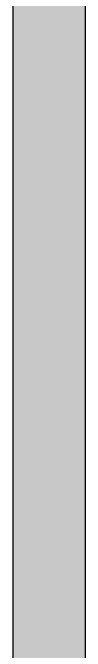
# Model space of a CAD drawing. Header units: millimetres. Extents: x 10406 to 76706, y -2377 to 12445.
# Drawn here: x 41024.7 to 41044.7, y 8656.8 to 8832.8 of the extents above; entities that cross this region are included whole.
import ezdxf

# ---------------------------------------------------------------- set-up
doc = ezdxf.new("R2010")
doc.units = ezdxf.units.MM
for name, color, linetype, lineweight, true_color in [('A-WALL-4', 7, 'Continuous', 30, 0x3c3c3c), ('A-WALL-FNSH-3', 7, 'Continuous', 30, 0x3c3c3c), ('I-WALL-1', 7, 'Continuous', 9, 0x787878)]:
    doc.layers.add(name, color=color, linetype=linetype, lineweight=lineweight, true_color=true_color)
doc.layers.add('I-WALL', color=7, linetype='Continuous', lineweight=9)

msp = doc.modelspace()

# ---------------------------------------------------------------- hatches: boundary and pattern name
at = {"layer": 'I-WALL-1'}
h = msp.add_hatch(dxfattribs=at)
h.set_pattern_fill('FP_17', color=256, style=0, pattern_type=2)
h.set_pattern_definition([(0, (65855.403, 0), (30.48, 7.62), [2.515, -20.345, 2.515, -20.345, -121.92]), (0, (65855.403, 0), (30.48, 7.62), [-45.72, 2.515, -43.205, 2.515, -20.345, -53.34]), (0, (65855.403, 0), (30.48, 7.62), [-114.3, 2.515, -12.725, 2.515, -35.585]), (120, (65866.833, 3.81), (-21.8391136, 22.5864543), [2.515, -20.345, 2.515, -20.345, -121.92]), (120, (65866.833, 3.81), (-21.8391136, 22.5864543), [-45.72, 2.515, -43.205, 2.515, -20.345, -53.34]), (120, (65866.833, 3.81), (-21.8391136, 22.5864543), [-114.3, 2.515, -12.725, 2.515, -35.585]), (240, (65870.643, 19.05), (-8.6408864, -30.2064543), [2.515, -20.345, 2.515, -20.345, -121.92]), (240, (65870.643, 19.05), (-8.6408864, -30.2064543), [-45.72, 2.515, -43.205, 2.515, -20.345, -53.34]), (240, (65870.643, 19.05), (-8.6408864, -30.2064543), [-114.3, 2.515, -12.725, 2.515, -35.585])])
h.paths.add_polyline_path([(41025.4, 8400), (41044.69, 8400), (41044.69, 12270), (41024.69, 12270), (41024.69, 8400)])

# ---------------------------------------------------------------- linework, layer by layer
at = {"layer": 'A-WALL-4'}
msp.add_line((41024.69, 12270), (41024.69, 8400), dxfattribs=at)
at = {"layer": 'A-WALL-FNSH-3'}
msp.add_line((41044.69, 11800), (41044.69, 8400), dxfattribs=at)
at = {"layer": 'I-WALL'}
msp.add_line((41024.69, 8394.66), (41024.69, 12270.19), dxfattribs=at)

doc.saveas('drawing.dxf')
